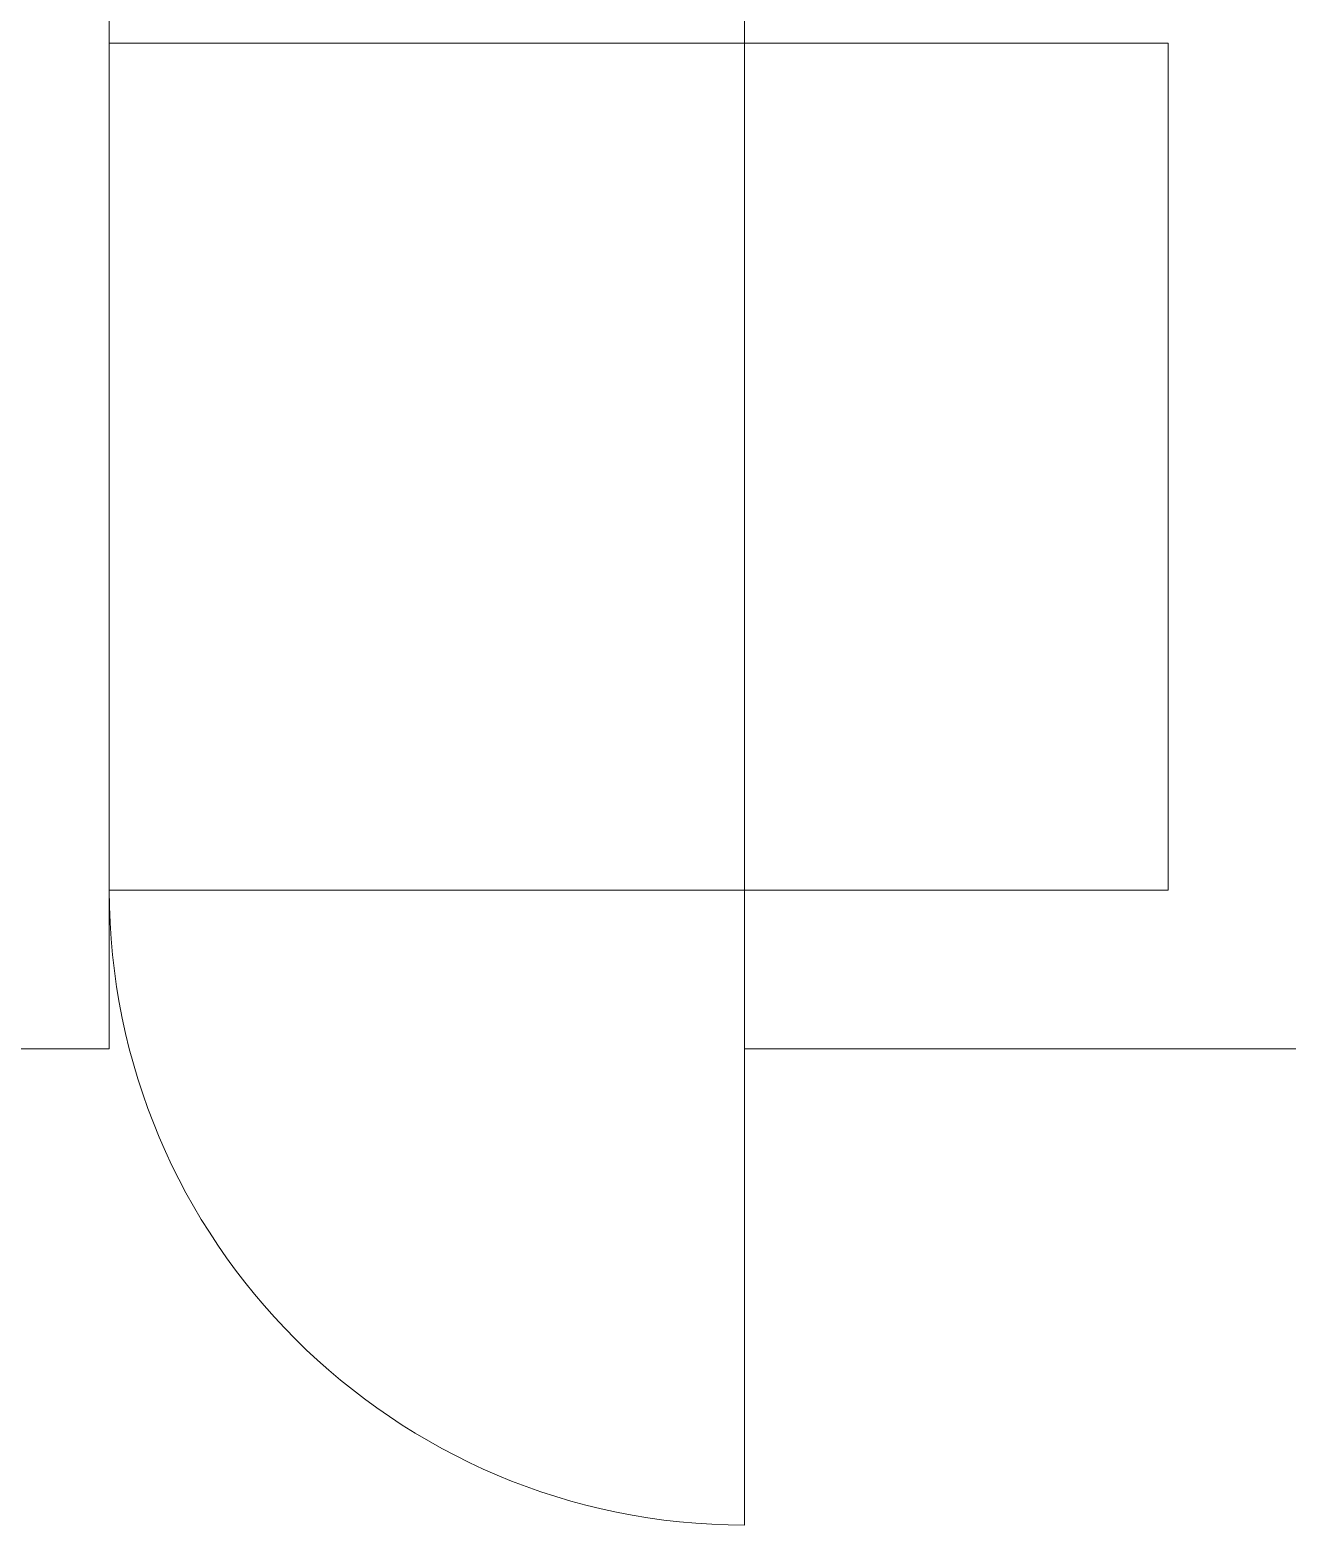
# Model space of a CAD drawing. Header units: millimetres. Extents: x -32 to 1412, y -324 to 2887.
# Drawn here: x 1033.916 to 1035.104, y 2055.609 to 2057.022 of the extents above; entities that cross this region are included whole.
import ezdxf

# ---------------------------------------------------------------- set-up
doc = ezdxf.new("R2010")
doc.units = ezdxf.units.MM
doc.header["$LTSCALE"] = 0.5
doc.layers.add('arquitetura', color=252, linetype='CONTINUOUS', lineweight=5)

msp = doc.modelspace()

# ---------------------------------------------------------------- linework, layer by layer
at = {"layer": 'arquitetura', "color": 252}
for p, q in [((1033.9912, 2057.9091), (1033.9912, 2056.0591)), ((1034.5912, 2057.0091), (1034.5912, 2057.1591)), ((1033.9912, 2057.0091), (1034.5912, 2057.0091)), ((1034.5912, 2057.0091), (1033.9912, 2057.0091)), ((1034.9912, 2057.0091), (1034.5912, 2057.0091)), ((1034.5912, 2056.2091), (1034.5912, 2057.0091)), ((1034.9912, 2057.0091), (1034.9912, 2056.2091)), ((1034.5912, 2056.2091), (1033.9912, 2056.2091)), ((1034.5912, 2056.2091), (1034.5912, 2056.0591)), ((1034.9912, 2056.2091), (1034.5912, 2056.2091)), ((1034.5912, 2056.2091), (1034.5912, 2055.6091)), ((1033.9912, 2056.0591), (1033.8412, 2056.0591)), ((1033.8412, 2056.0591), (1033.9912, 2056.0591)), ((1035.1912, 2056.0591), (1034.5912, 2056.0591)), ((1035.1912, 2056.0591), (1034.5912, 2056.0591)), ((1034.9912, 2056.0591), (1035.5912, 2056.0591)), ((1034.9912, 2056.0591), (1035.5912, 2056.0591))]:
    msp.add_line(p, q, dxfattribs=at)
msp.add_arc((1034.5912, 2056.2091), 0.6, 180, 270, dxfattribs=at)

doc.saveas('drawing.dxf')
